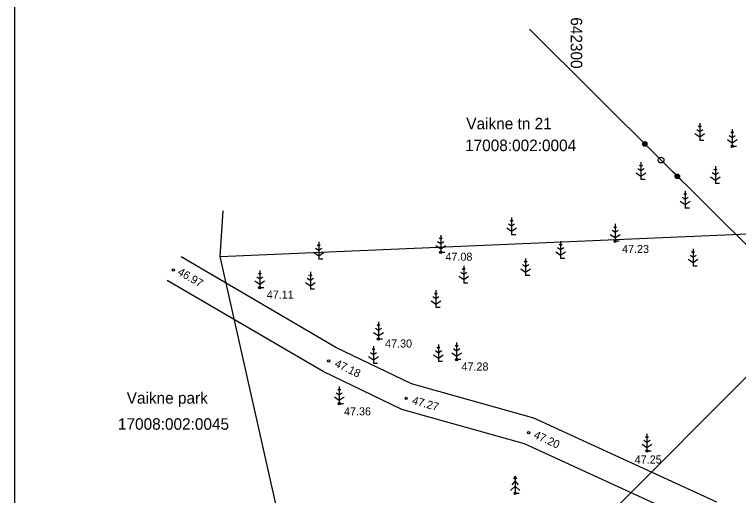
# Model space of a CAD drawing. Extents: x 642251 to 642439, y 6455905 to 6456043.
# Drawn here: x 642251.1 to 642314.1, y 6455954.7 to 6455996.6 of the extents above; entities that cross this region are included whole.
import ezdxf

# ---------------------------------------------------------------- set-up
doc = ezdxf.new("R2010")
doc.units = 0
for name, color, linetype in [('KORGUS', 7, 'Continuous'), ('MPOHULIIN', 7, 'Continuous'), ('PIIR', 7, 'Continuous'), ('POST', 7, 'Continuous'), ('PUU', 7, 'Continuous'), ('SIOHULIIN', 7, 'Continuous'), ('TEE', 7, 'Continuous'), ('VORK', 7, 'Continuous'), ('VORMISTUS', 7, 'Continuous')]:
    doc.layers.add(name, color=color, linetype=linetype)

msp = doc.modelspace()

# ---------------------------------------------------------------- linework, layer by layer
at = {"layer": 'KORGUS'}
for centre in [(642313.557, 6455985.085), (642303.367, 6455976.842), (642288.184, 6455975.867), (642264.922, 6455974.343), (642272.44, 6455972.794), (642282.771, 6455968.327), (642278.444, 6455966.435), (642289.572, 6455966.544), (642285.182, 6455963.192), (642279.357, 6455962.706), (642295.843, 6455960.204), (642306.134, 6455958.591), (642294.666, 6455954.907)]:
    msp.add_circle(centre, 0.1, dxfattribs=at)
at = {"layer": 'MPOHULIIN'}
msp.add_line((642323.205, 6455973.499), (642300.637, 6455950.875), dxfattribs=at)
at = {"layer": 'PIIR'}
for p, q in [((642268.98, 6455975.51), (642269.242, 6455979.482)), ((642268.98, 6455975.51), (642315.83, 6455977.51)), ((642276.13, 6455943.88), (642268.98, 6455975.51))]:
    msp.add_line(p, q, dxfattribs=at)
at = {"layer": 'POST'}
msp.add_circle((642307.364, 6455983.892), 0.25, dxfattribs=at)
at = {"layer": 'PUU'}
for p, q in [((642310.728, 6455986.76), (642310.604, 6455986.843)), ((642310.728, 6455987.11), (642310.728, 6455985.61)), ((642310.853, 6455986.843), (642310.728, 6455986.76)), ((642310.304, 6455986.199), (642310.728, 6455985.917)), ((642310.728, 6455986.36), (642310.462, 6455986.538)), ((642310.995, 6455986.538), (642310.728, 6455986.36)), ((642310.728, 6455985.917), (642311.153, 6455986.199)), ((642313.557, 6455986.235), (642313.432, 6455986.318)), ((642313.557, 6455986.585), (642313.557, 6455985.085)), ((642313.681, 6455986.318), (642313.557, 6455986.235)), ((642311.088, 6455985.61), (642310.728, 6455985.61)), ((642313.133, 6455985.675), (642313.557, 6455985.392)), ((642313.557, 6455985.835), (642313.29, 6455986.013)), ((642313.823, 6455986.013), (642313.557, 6455985.835)), ((642313.557, 6455985.392), (642313.981, 6455985.675)), ((642313.917, 6455985.085), (642313.557, 6455985.085)), ((642305.613, 6455983.704), (642305.613, 6455982.204)), ((642305.613, 6455982.954), (642305.346, 6455983.132)), ((642305.613, 6455983.354), (642305.488, 6455983.437)), ((642305.737, 6455983.437), (642305.613, 6455983.354)), ((642305.879, 6455983.132), (642305.613, 6455982.954)), ((642312.09, 6455983.005), (642311.965, 6455983.088)), ((642312.09, 6455983.355), (642312.09, 6455981.855)), ((642312.214, 6455983.088), (642312.09, 6455983.005)), ((642305.188, 6455982.793), (642305.613, 6455982.51)), ((642305.613, 6455982.51), (642306.037, 6455982.793)), ((642311.666, 6455982.444), (642312.09, 6455982.161)), ((642312.09, 6455982.605), (642311.823, 6455982.783)), ((642312.356, 6455982.783), (642312.09, 6455982.605)), ((642312.09, 6455982.161), (642312.514, 6455982.444)), ((642305.973, 6455982.204), (642305.613, 6455982.204)), ((642312.45, 6455981.855), (642312.09, 6455981.855)), ((642309.464, 6455981.218), (642309.464, 6455979.718)), ((642309.464, 6455980.468), (642309.197, 6455980.646)), ((642309.464, 6455980.868), (642309.339, 6455980.951)), ((642309.588, 6455980.951), (642309.464, 6455980.868)), ((642309.73, 6455980.646), (642309.464, 6455980.468)), ((642309.039, 6455980.308), (642309.464, 6455980.025)), ((642309.464, 6455980.025), (642309.888, 6455980.308)), ((642309.824, 6455979.718), (642309.464, 6455979.718)), ((642294.355, 6455978.559), (642294.231, 6455978.642)), ((642294.355, 6455978.909), (642294.355, 6455977.409)), ((642294.479, 6455978.642), (642294.355, 6455978.559)), ((642293.931, 6455977.998), (642294.355, 6455977.715)), ((642294.355, 6455978.159), (642294.088, 6455978.336)), ((642294.622, 6455978.336), (642294.355, 6455978.159)), ((642294.355, 6455977.715), (642294.779, 6455977.998)), ((642303.367, 6455977.992), (642303.243, 6455978.075)), ((642303.367, 6455978.342), (642303.367, 6455976.842)), ((642303.492, 6455978.075), (642303.367, 6455977.992)), ((642288.184, 6455977.367), (642288.184, 6455975.867)), ((642294.715, 6455977.409), (642294.355, 6455977.409)), ((642302.943, 6455977.431), (642303.367, 6455977.149)), ((642303.367, 6455977.592), (642303.101, 6455977.77)), ((642303.634, 6455977.77), (642303.367, 6455977.592)), ((642303.367, 6455977.149), (642303.792, 6455977.431)), ((642277.569, 6455976.773), (642277.569, 6455975.273)), ((642288.184, 6455976.617), (642287.917, 6455976.795)), ((642288.184, 6455977.017), (642288.06, 6455977.1)), ((642288.308, 6455977.1), (642288.184, 6455977.017)), ((642288.451, 6455976.795), (642288.184, 6455976.617)), ((642298.622, 6455976.832), (642298.622, 6455975.332)), ((642303.727, 6455976.842), (642303.367, 6455976.842)), ((642277.569, 6455976.023), (642277.303, 6455976.201)), ((642277.569, 6455976.423), (642277.445, 6455976.506)), ((642277.694, 6455976.506), (642277.569, 6455976.423)), ((642277.836, 6455976.201), (642277.569, 6455976.023)), ((642287.76, 6455976.456), (642288.184, 6455976.173)), ((642288.184, 6455976.173), (642288.608, 6455976.456)), ((642298.622, 6455976.082), (642298.355, 6455976.26)), ((642298.622, 6455976.482), (642298.498, 6455976.565)), ((642298.746, 6455976.565), (642298.622, 6455976.482)), ((642298.889, 6455976.26), (642298.622, 6455976.082)), ((642310.147, 6455976.184), (642310.147, 6455974.684)), ((642277.145, 6455975.862), (642277.569, 6455975.579)), ((642277.569, 6455975.579), (642277.993, 6455975.862)), ((642288.544, 6455975.867), (642288.184, 6455975.867)), ((642298.198, 6455975.922), (642298.622, 6455975.639)), ((642298.622, 6455975.639), (642299.046, 6455975.922)), ((642310.147, 6455975.434), (642309.881, 6455975.612)), ((642310.147, 6455975.834), (642310.023, 6455975.917)), ((642310.272, 6455975.917), (642310.147, 6455975.834)), ((642310.414, 6455975.612), (642310.147, 6455975.434)), ((642277.929, 6455975.273), (642277.569, 6455975.273)), ((642295.576, 6455975), (642295.451, 6455975.083)), ((642295.576, 6455975.35), (642295.576, 6455973.85)), ((642295.7, 6455975.083), (642295.576, 6455975)), ((642298.982, 6455975.332), (642298.622, 6455975.332)), ((642309.723, 6455975.273), (642310.147, 6455974.991)), ((642310.147, 6455974.991), (642310.571, 6455975.273)), ((642272.44, 6455974.294), (642272.44, 6455972.794)), ((642290.193, 6455974.357), (642290.068, 6455974.44)), ((642290.193, 6455974.707), (642290.193, 6455973.207)), ((642290.317, 6455974.44), (642290.193, 6455974.357)), ((642295.151, 6455974.439), (642295.576, 6455974.157)), ((642295.576, 6455974.6), (642295.309, 6455974.778)), ((642295.842, 6455974.778), (642295.576, 6455974.6)), ((642295.576, 6455974.157), (642296, 6455974.439)), ((642310.507, 6455974.684), (642310.147, 6455974.684)), ((642272.44, 6455973.544), (642272.174, 6455973.722)), ((642272.44, 6455973.944), (642272.316, 6455974.027)), ((642272.565, 6455974.027), (642272.44, 6455973.944)), ((642272.707, 6455973.722), (642272.44, 6455973.544)), ((642276.844, 6455973.416), (642276.578, 6455973.594)), ((642276.844, 6455973.816), (642276.72, 6455973.899)), ((642276.844, 6455974.166), (642276.844, 6455972.666)), ((642276.969, 6455973.899), (642276.844, 6455973.816)), ((642277.111, 6455973.594), (642276.844, 6455973.416)), ((642289.768, 6455973.796), (642290.193, 6455973.513)), ((642290.193, 6455973.957), (642289.926, 6455974.134)), ((642290.459, 6455974.134), (642290.193, 6455973.957)), ((642290.193, 6455973.513), (642290.617, 6455973.796)), ((642295.936, 6455973.85), (642295.576, 6455973.85)), ((642272.016, 6455973.383), (642272.44, 6455973.1)), ((642272.44, 6455973.1), (642272.865, 6455973.383)), ((642276.42, 6455973.256), (642276.844, 6455972.973)), ((642276.844, 6455972.973), (642277.268, 6455973.256)), ((642290.553, 6455973.207), (642290.193, 6455973.207)), ((642272.8, 6455972.794), (642272.44, 6455972.794)), ((642277.204, 6455972.666), (642276.844, 6455972.666)), ((642287.766, 6455972.57), (642287.766, 6455971.07)), ((642287.766, 6455971.82), (642287.5, 6455971.998)), ((642287.766, 6455972.22), (642287.642, 6455972.303)), ((642287.891, 6455972.303), (642287.766, 6455972.22)), ((642288.033, 6455971.998), (642287.766, 6455971.82)), ((642287.342, 6455971.659), (642287.766, 6455971.377)), ((642287.766, 6455971.377), (642288.19, 6455971.659)), ((642288.126, 6455971.07), (642287.766, 6455971.07)), ((642282.771, 6455969.827), (642282.771, 6455968.327)), ((642282.771, 6455969.077), (642282.505, 6455969.255)), ((642282.771, 6455969.477), (642282.647, 6455969.56)), ((642282.896, 6455969.56), (642282.771, 6455969.477)), ((642283.038, 6455969.255), (642282.771, 6455969.077)), ((642282.347, 6455968.917), (642282.771, 6455968.634)), ((642282.771, 6455968.634), (642283.196, 6455968.917)), ((642283.131, 6455968.327), (642282.771, 6455968.327)), ((642289.572, 6455968.044), (642289.572, 6455966.544)), ((642282.339, 6455967.367), (642282.215, 6455967.45)), ((642282.339, 6455967.717), (642282.339, 6455966.217)), ((642282.464, 6455967.45), (642282.339, 6455967.367)), ((642287.986, 6455967.12), (642287.719, 6455967.298)), ((642287.986, 6455967.52), (642287.861, 6455967.603)), ((642287.986, 6455967.87), (642287.986, 6455966.37)), ((642288.11, 6455967.603), (642287.986, 6455967.52)), ((642288.252, 6455967.298), (642287.986, 6455967.12)), ((642289.572, 6455967.294), (642289.306, 6455967.471)), ((642289.572, 6455967.694), (642289.448, 6455967.777)), ((642289.697, 6455967.777), (642289.572, 6455967.694)), ((642289.839, 6455967.471), (642289.572, 6455967.294)), ((642281.915, 6455966.806), (642282.339, 6455966.523)), ((642282.339, 6455966.967), (642282.073, 6455967.145)), ((642282.606, 6455967.145), (642282.339, 6455966.967)), ((642282.339, 6455966.523), (642282.763, 6455966.806)), ((642287.561, 6455966.959), (642287.986, 6455966.677)), ((642287.986, 6455966.677), (642288.41, 6455966.959)), ((642289.148, 6455967.133), (642289.572, 6455966.85)), ((642289.572, 6455966.85), (642289.997, 6455967.133)), ((642282.699, 6455966.217), (642282.339, 6455966.217)), ((642288.346, 6455966.37), (642287.986, 6455966.37)), ((642289.932, 6455966.544), (642289.572, 6455966.544)), ((642279.357, 6455964.206), (642279.357, 6455962.706)), ((642279.357, 6455963.456), (642279.09, 6455963.634)), ((642279.357, 6455963.856), (642279.233, 6455963.939)), ((642279.481, 6455963.939), (642279.357, 6455963.856)), ((642279.624, 6455963.634), (642279.357, 6455963.456)), ((642278.933, 6455963.296), (642279.357, 6455963.013)), ((642279.357, 6455963.013), (642279.781, 6455963.296)), ((642279.717, 6455962.706), (642279.357, 6455962.706)), ((642306.134, 6455959.741), (642306.009, 6455959.824)), ((642306.134, 6455960.091), (642306.134, 6455958.591)), ((642306.258, 6455959.824), (642306.134, 6455959.741)), ((642305.709, 6455959.181), (642306.134, 6455958.898)), ((642306.134, 6455959.341), (642305.867, 6455959.519)), ((642306.4, 6455959.519), (642306.134, 6455959.341)), ((642306.134, 6455958.898), (642306.558, 6455959.181)), ((642306.494, 6455958.591), (642306.134, 6455958.591)), ((642294.666, 6455956.007), (642294.366, 6455955.657)), ((642294.666, 6455956.407), (642294.516, 6455956.157)), ((642294.816, 6455956.157), (642294.666, 6455956.407)), ((642294.666, 6455956.407), (642294.666, 6455954.907)), ((642294.966, 6455955.657), (642294.666, 6455956.007)), ((642294.666, 6455955.557), (642294.266, 6455955.157)), ((642295.066, 6455955.157), (642294.666, 6455955.557)), ((642295.026, 6455954.907), (642294.666, 6455954.907))]:
    msp.add_line(p, q, dxfattribs=at)
at = {"layer": 'SIOHULIIN'}
for p, q in [((642295.922, 6455995.263), (642307.364, 6455983.892)), ((642307.186, 6455984.068), (642305.597, 6455985.647)), ((642307.364, 6455983.892), (642307.364, 6455983.892)), ((642307.364, 6455983.892), (642307.364, 6455983.892)), ((642307.364, 6455983.892), (642341.514, 6455949.951)), ((642307.541, 6455983.715), (642309.13, 6455982.136))]:
    msp.add_line(p, q, dxfattribs=at)
for centre, radius in [((642305.949, 6455985.298), 0.199), ((642305.949, 6455985.298), 0.19), ((642305.949, 6455985.298), 0.18), ((642305.949, 6455985.298), 0.171), ((642305.949, 6455985.298), 0.162), ((642305.949, 6455985.298), 0.152), ((642305.949, 6455985.298), 0.143), ((642305.949, 6455985.298), 0.133), ((642305.949, 6455985.298), 0.124), ((642305.949, 6455985.298), 0.114), ((642305.949, 6455985.298), 0.105), ((642305.949, 6455985.298), 0.0953), ((642305.949, 6455985.298), 0.0858), ((642305.949, 6455985.298), 0.0763), ((642305.949, 6455985.298), 0.0669), ((642305.949, 6455985.298), 0.0574), ((642305.949, 6455985.298), 0.0479), ((642305.949, 6455985.298), 0.0385), ((642305.949, 6455985.298), 0.029), ((642305.949, 6455985.298), 0.0195), ((642305.949, 6455985.298), 0.0101), ((642305.949, 6455985.298), 0.00061), ((642308.778, 6455982.485), 0.199), ((642308.778, 6455982.485), 0.19), ((642308.778, 6455982.485), 0.18), ((642308.778, 6455982.485), 0.171), ((642308.778, 6455982.485), 0.162), ((642308.778, 6455982.485), 0.152), ((642308.778, 6455982.485), 0.143), ((642308.778, 6455982.485), 0.133), ((642308.778, 6455982.485), 0.124), ((642308.778, 6455982.485), 0.114), ((642308.778, 6455982.485), 0.105), ((642308.778, 6455982.485), 0.0953), ((642308.778, 6455982.485), 0.0858), ((642308.778, 6455982.485), 0.0763), ((642308.778, 6455982.485), 0.0669), ((642308.778, 6455982.485), 0.0574), ((642308.778, 6455982.485), 0.0479), ((642308.778, 6455982.485), 0.0385), ((642308.778, 6455982.485), 0.029), ((642308.778, 6455982.485), 0.0195), ((642308.778, 6455982.485), 0.0101), ((642308.778, 6455982.485), 0.00061)]:
    msp.add_circle(centre, radius, dxfattribs=at)
at = {"layer": 'TEE'}
for points in [[(642312.229, 6455954.157), (642296.3, 6455961.452), (642285.652, 6455964.436), (642279.067, 6455967.605), (642265.59, 6455975.486)], [(642311.098, 6455952.058), (642295.479, 6455959.21), (642284.808, 6455962.201), (642277.948, 6455965.502), (642264.389, 6455973.432)]]:
    msp.add_lwpolyline(points, dxfattribs=at)
at = {"layer": 'VORMISTUS'}
msp.add_line((642251.095, 6456043.032), (642251.095, 6455904.532), dxfattribs=at)

# ---------------------------------------------------------------- texts
at = {"layer": 'KORGUS'}
for s, p in [('47.23', (642303.971, 6455975.819)), ('47.08', (642288.599, 6455975.145)), ('47.11', (642273.051, 6455971.845)), ('47.30', (642283.349, 6455967.596)), ('47.28', (642289.998, 6455965.596)), ('47.36', (642279.775, 6455961.696)), ('47.25', (642305.071, 6455957.51))]:
    msp.add_text(s, height=0.7, dxfattribs=at).set_placement(p)
for s, rotation, p in [('46.97', 329.68072, (642265.225, 6455973.985)), ('47.18', 334.29951, (642278.891, 6455965.977)), ('47.27', 344.344, (642285.647, 6455962.703)), ('47.20', 335.39679, (642296.212, 6455959.763))]:
    msp.add_text(s, height=0.7, rotation=rotation, dxfattribs=at).set_placement(p)
at = {"layer": 'PIIR'}
for s, p in [('Vaikne tn 21', (642290.413, 6455986.568)), ('17008:002:0004', (642290.307, 6455984.675)), ('Vaikne park', (642260.861, 6455962.713)), ('17008:002:0045', (642260.099, 6455960.448))]:
    msp.add_text(s, height=1, dxfattribs=at).set_placement(p)
at = {"layer": 'VORK'}
msp.add_text('642300', height=1, rotation=270, dxfattribs=at).set_placement((642299.5, 6455996.309))

doc.saveas('drawing.dxf')
